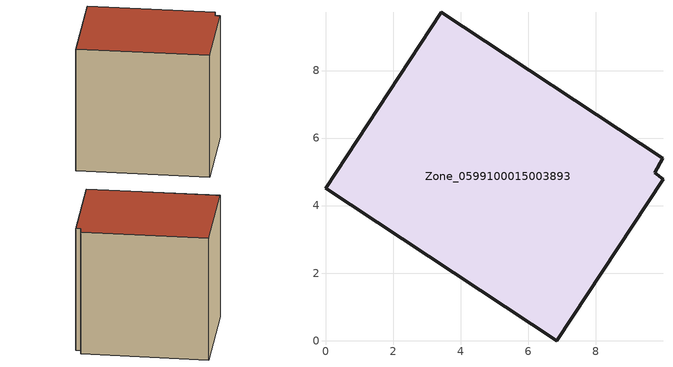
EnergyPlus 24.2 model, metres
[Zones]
Zone_0599100015003893
 floor ground (C_G): 9.75,4.97 10,4.78 6.85,0 0,4.51 3.43,9.72 9.99,5.41 z0.69
 wall outside (C_F): 0,4.51 6.85,0 10,4.78 9.75,4.97 9.99,5.41 3.43,9.72 0,4.51 z0.69:8.85
 roof outside (C_R): 10,4.78 9.75,4.97 9.99,5.41 3.43,9.72 0,4.51 6.85,0 z8.85
[BUILDING]
Pand.0599100015003893: North Axis=0; Terrain=City; Loads Convergence Tolerance Value=0.04; Temperature Convergence Tolerance Value=0.4; Solar Distribution=FullExterior; Maximum Number of Warmup Days=25; Minimum Number of Warmup Days=1
[Site:Location]
Rotterdam.The.Hague.AP_ZH_NLD Design_Conditions: Latitude=51.96; Longitude=4.45; Time Zone=1; Elevation=-4.5
[SITE:GROUNDTEMPERATURE:BUILDINGSURFACE]
18, 18, 18, 18, 18, 18, 18, 18, 18, 18, 18, 18
[MATERIAL] Thermal Absorptance=0.9; Solar Absorptance=0.7; Visible Absorptance=0.7
Name | Roughness | Thickness | Conductivity | Density | Specific Heat
G.TC.1965-1974 | MediumSmooth | 0.15 | 0.882353 | 540 | 1210
F.TC.1965-1974 | Rough | 0.3 | 0.697674 | 1920 | 840
R.TC.1965-1974 | MediumRough | 0.2 | 0.232558 | 1500 | 1000
[CONSTRUCTION]
C_G: G.TC.1965-1974
C_F: F.TC.1965-1974
C_R: R.TC.1965-1974
[ZONE]
Zone_0599100015003893: Type=1; Multiplier=1; Ceiling Height=Autocalculate; Volume=Autocalculate; Floor Area=autocalculate; Part of Total Floor Area=Yes
[ZONEINFILTRATION:DESIGNFLOWRATE]
Infil_Zone_0599100015003893: Zone or ZoneList or Space or SpaceList=Zone_0599100015003893; Schedule=AlwaysOn; Design Flow Rate Calculation Method=Flow/Area; Flow Rate per Floor Area=0.003; Constant Term Coefficient=1; Temperature Term Coefficient=0; Velocity Term Coefficient=0; Velocity Squared Term Coefficient=0
[HVACTEMPLATE:ZONE:IDEALLOADSAIRSYSTEM]
Zone_0599100015003893: Maximum Heating Supply Air Temperature=50; Minimum Cooling Supply Air Temperature=13; Maximum Heating Supply Air Humidity Ratio=0.0156; Minimum Cooling Supply Air Humidity Ratio=0.0077; Heating Limit=NoLimit; Cooling Limit=NoLimit; Dehumidification Control Type=ConstantSensibleHeatRatio; Cooling Sensible Heat Ratio=0.7; Dehumidification Setpoint=60; Humidification Control Type=None; Humidification Setpoint=30; Outdoor Air Method=None; Outdoor Air Flow Rate per Person=0.00944; Outdoor Air Flow Rate per Zone Floor Area=0; Outdoor Air Flow Rate per Zone=0; Demand Controlled Ventilation Type=None; Outdoor Air Economizer Type=NoEconomizer; Heat Recovery Type=None; Sensible Heat Recovery Effectiveness=0.7; Latent Heat Recovery Effectiveness=0.65
[ZONECONTROL:THERMOSTAT]
ThermostatControl_Zone_0599100015003893: Zone or ZoneList=Zone_0599100015003893; Control Type Schedule=DualSetpointControlType; Control 1=Thermostat_Zone_0599100015003893; Temperature Difference Between Cutout And Setpoint=0
[THERMOSTATSETPOINT:DUALSETPOINT]
Thermostat_Zone_0599100015003893: Heating Setpoint Temperature Schedule=HeatingSetpoint_Zone_0599100015003893; Cooling Setpoint Temperature Schedule=CoolingSetpoint_Zone_0599100015003893
[SCHEDULE:COMPACT]
HeatingSetpoint_Zone_0599100015003893: Through: 12/31, For: AllDays, Until: 24:00, 21
CoolingSetpoint_Zone_0599100015003893: Through: 12/31, For: AllDays, Until: 24:00, 24
DualSetpointControlType: Through: 12/31, For: AllDays, Until: 24:00, 4
AlwaysOn: Through: 12/31, For: AllDays, Until: 24:00, 1
